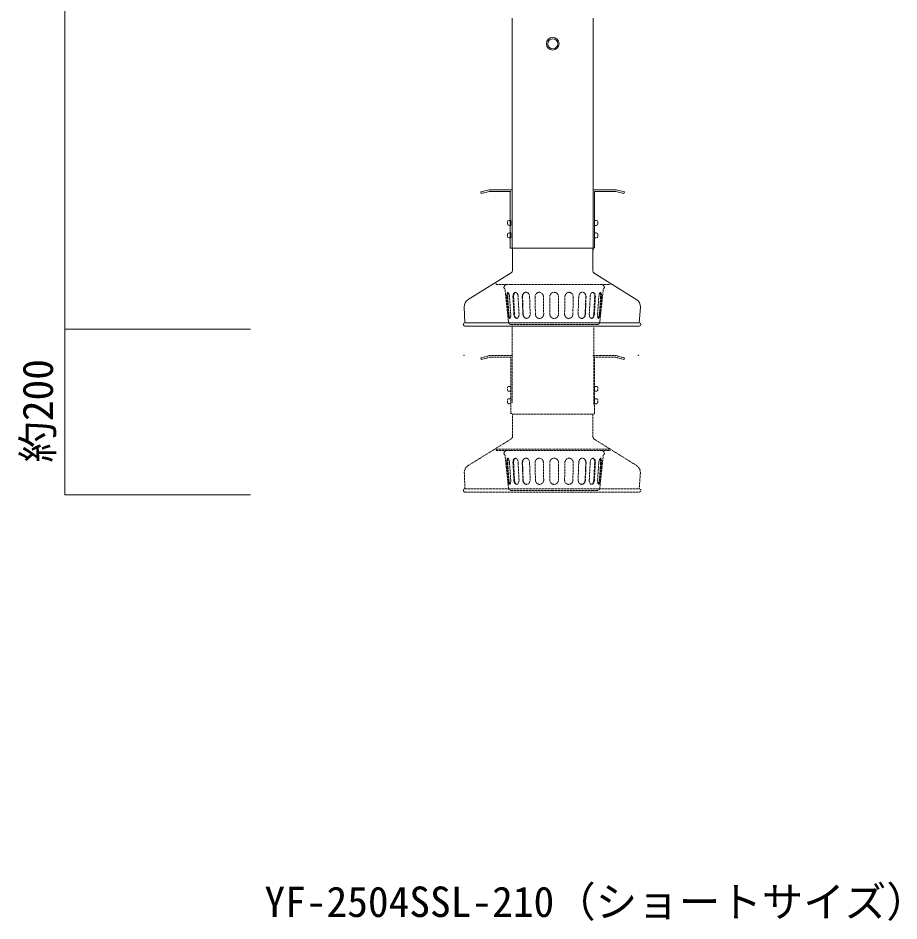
# Model space of a CAD drawing. Units: millimetres, scale not verified. Extents: x -3710 to 4533, y -3093 to 3424.
# Drawn here: x 1349 to 4533, y -3093 to 172 of the extents above; entities that cross this region are included whole.
import ezdxf
from ezdxf.enums import TextEntityAlignment as Align

# ---------------------------------------------------------------- set-up
doc = ezdxf.new("R2010")
doc.units = ezdxf.units.MM
doc.header["$LTSCALE"] = 3
doc.header["$PDMODE"] = 32
doc.header["$PDSIZE"] = 1.5
doc.linetypes.add('DASHED1', pattern=[1.8, 1.2, -0.6])
doc.layers.add('1-1_NOTE', color=7, linetype='Continuous', lineweight=9)
doc.styles.add('ＭＳ ゴシック', font='')
doc.styles.get('ＭＳ ゴシック').set_extended_font_data('MS Gothic')

msp = doc.modelspace()

# ---------------------------------------------------------------- linework, layer by layer
at = {"layer": '1-1_NOTE'}
for p, q in [((1518.217, 2027.68), (1518.217, -952.541)), ((3135.381, 171.367), (3135.381, -660.634)), ((3427.187, 171.801), (3427.187, -668.199)), ((3052.481, -454.541), (3023.244, -462.375)), ((3051.691, -448.541), (3135.691, -448.541)), ((3052.481, -454.541), (3129.691, -454.541)), ((3510.691, -448.541), (3426.691, -448.541)), ((3509.902, -454.541), (3432.691, -454.541)), ((3509.902, -454.541), (3539.139, -462.375)), ((3510.691, -448.541), (3540.691, -456.579)), ((3540.691, -456.579), (3539.139, -462.375)), ((3117.691, -571.541), (3117.691, -565.541)), ((3123.691, -559.541), (3129.691, -559.541)), ((3123.691, -577.541), (3129.691, -577.541)), ((3129.691, -559.541), (3129.691, -577.541)), ((3438.691, -559.541), (3432.691, -559.541)), ((3432.691, -559.541), (3432.691, -577.541)), ((3438.691, -577.541), (3432.691, -577.541)), ((3444.691, -571.541), (3444.691, -565.541)), ((3117.691, -616.541), (3117.691, -610.541)), ((3123.691, -604.541), (3129.691, -604.541)), ((3129.691, -604.541), (3129.691, -622.541)), ((3438.691, -604.541), (3432.691, -604.541)), ((3432.691, -604.541), (3432.691, -622.541)), ((3444.691, -616.541), (3444.691, -610.541)), ((3123.691, -622.541), (3129.691, -622.541)), ((3438.691, -622.541), (3432.691, -622.541)), ((3136.019, -660.138), (3427.019, -660.138)), ((3136.019, -741.116), (3136.019, -660.138)), ((3427.019, -742.154), (3427.019, -660.138)), ((3131.297, -749.609), (2976.461, -845.835)), ((3431.733, -750.643), (3585.65, -846.478)), ((2961.982, -872.771), (2964.26, -929.719)), ((3598.288, -873.322), (3594.26, -929.719)), ((3279.26, -929.719), (2964.26, -929.719)), ((3279.26, -941.719), (2964.26, -941.719)), ((3279.26, -929.719), (3594.26, -929.719)), ((3279.26, -941.719), (3594.26, -941.719)), ((1518.217, -952.541), (2188.595, -952.541)), ((1518.217, -952.541), (1518.217, -1551.343)), ((1518.217, -1551.343), (2188.595, -1551.343))]:
    msp.add_line(p, q, dxfattribs=at)
at = {"layer": '1-1_NOTE', "linetype": 'DASHED1'}
for p, q in [((3076.76, -791.719), (3076.76, -787.168)), ((3112.76, -791.719), (3076.76, -791.719)), ((3106.21, -804.306), (3109.268, -808.893)), ((3107.287, -796.431), (3112.76, -791.719)), ((3109.226, -808.897), (3121.76, -926.719)), ((3112.76, -791.719), (3460.76, -791.719)), ((3464.303, -808.816), (3451.76, -926.719)), ((3466.233, -796.431), (3460.76, -791.719)), ((3460.76, -791.719), (3489.361, -791.719)), ((3467.31, -804.306), (3464.252, -808.893)), ((3120.019, -898.481), (3115.634, -835.633)), ((3123.169, -898.481), (3118.784, -835.633)), ((3129.677, -897.805), (3125.291, -834.958)), ((3141.227, -898.617), (3137.94, -835.703)), ((3143.432, -898.617), (3140.145, -835.703)), ((3159.709, -897.649), (3156.421, -834.735)), ((3173.703, -898.645), (3171.513, -835.683)), ((3174.648, -898.33), (3172.458, -835.368)), ((3200.112, -897.441), (3197.923, -834.479)), ((3219.002, -898.476), (3217.912, -835.485)), ((3247.842, -834.963), (3248.932, -897.953)), ((3271.01, -835.219), (3271.01, -898.219)), ((3302.51, -835.219), (3302.51, -898.219)), ((3325.678, -834.963), (3324.588, -897.953)), ((3354.519, -898.476), (3355.609, -835.485)), ((3373.409, -897.441), (3375.598, -834.479)), ((3398.873, -898.33), (3401.062, -835.368)), ((3399.818, -898.645), (3402.007, -835.683)), ((3413.811, -897.649), (3417.099, -834.735)), ((3430.089, -898.617), (3433.376, -835.703)), ((3432.294, -898.617), (3435.581, -835.703)), ((3443.844, -897.805), (3448.229, -834.958)), ((3450.352, -898.481), (3454.737, -835.633)), ((3453.502, -898.481), (3457.887, -835.633)), ((3442.76, -935.719), (3130.76, -935.719)), ((3135.339, -939.651), (3135.339, -1220.314)), ((3430.214, -946.61), (3430.214, -1228.143)), ((3052.481, -1054.541), (3023.244, -1062.375)), ((3051.691, -1048.541), (3135.691, -1048.541)), ((3052.481, -1054.541), (3129.691, -1054.541)), ((3129.691, -1054.541), (3129.691, -1258.541)), ((3510.691, -1048.541), (3426.691, -1048.541)), ((3509.902, -1054.541), (3539.139, -1062.375)), ((3510.691, -1048.541), (3540.691, -1056.579)), ((3540.691, -1056.579), (3539.139, -1062.375)), ((3117.691, -1171.541), (3117.691, -1165.541)), ((3123.691, -1159.541), (3129.691, -1159.541)), ((3129.691, -1159.541), (3129.691, -1177.541)), ((3438.691, -1159.541), (3432.691, -1159.541)), ((3432.691, -1159.541), (3432.691, -1177.541)), ((3444.691, -1171.541), (3444.691, -1165.541)), ((3123.691, -1177.541), (3129.691, -1177.541)), ((3123.691, -1204.541), (3129.691, -1204.541)), ((3129.691, -1204.541), (3129.691, -1222.541)), ((3438.691, -1177.541), (3432.691, -1177.541)), ((3438.691, -1204.541), (3432.691, -1204.541)), ((3432.691, -1204.541), (3432.691, -1222.541)), ((3117.691, -1216.541), (3117.691, -1210.541)), ((3123.691, -1222.541), (3129.691, -1222.541)), ((3438.691, -1222.541), (3432.691, -1222.541)), ((3444.691, -1216.541), (3444.691, -1210.541)), ((3129.691, -1257.921), (3135.541, -1257.921)), ((3136.019, -1260.138), (3427.019, -1260.138)), ((3136.019, -1341.116), (3136.019, -1260.138)), ((3427.019, -1342.154), (3427.019, -1260.138)), ((3432.691, -1258.951), (3427.334, -1258.951)), ((3131.297, -1349.609), (2976.461, -1445.835)), ((3431.733, -1350.643), (3585.65, -1446.478)), ((3112.76, -1391.719), (3076.76, -1391.719)), ((3107.287, -1396.431), (3112.76, -1391.719)), ((3112.76, -1391.719), (3460.76, -1391.719)), ((3466.233, -1396.431), (3460.76, -1391.719)), ((3106.21, -1404.306), (3109.268, -1408.893)), ((3109.226, -1408.897), (3121.76, -1526.719)), ((3120.019, -1498.481), (3115.634, -1435.633)), ((3123.169, -1498.481), (3118.784, -1435.633)), ((3129.677, -1497.805), (3125.291, -1434.958)), ((3141.227, -1498.617), (3137.94, -1435.703)), ((3143.432, -1498.617), (3140.145, -1435.703)), ((3159.709, -1497.649), (3156.421, -1434.735)), ((3173.703, -1498.645), (3171.513, -1435.683)), ((3174.648, -1498.33), (3172.458, -1435.368)), ((3200.112, -1497.441), (3197.923, -1434.479)), ((3219.002, -1498.476), (3217.912, -1435.485)), ((3247.842, -1434.963), (3248.932, -1497.953)), ((3271.01, -1435.219), (3271.01, -1498.219)), ((3302.51, -1435.219), (3302.51, -1498.219)), ((3325.678, -1434.963), (3324.588, -1497.953)), ((3354.519, -1498.476), (3355.609, -1435.485)), ((3373.409, -1497.441), (3375.598, -1434.479)), ((3398.873, -1498.33), (3401.062, -1435.368)), ((3399.818, -1498.645), (3402.007, -1435.683)), ((3413.811, -1497.649), (3417.099, -1434.735)), ((3430.089, -1498.617), (3433.376, -1435.703)), ((3432.294, -1498.617), (3435.581, -1435.703)), ((3443.844, -1497.805), (3448.229, -1434.958)), ((3450.352, -1498.481), (3454.737, -1435.633)), ((3464.303, -1408.816), (3451.76, -1526.719)), ((3453.502, -1498.481), (3457.887, -1435.633)), ((3467.31, -1404.306), (3464.252, -1408.893)), ((2961.982, -1472.771), (2964.26, -1529.719)), ((3598.288, -1473.322), (3594.26, -1529.719)), ((3279.26, -1529.719), (2964.26, -1529.719)), ((3279.26, -1529.719), (3594.26, -1529.719)), ((3279.26, -1541.719), (2964.26, -1541.719)), ((3442.76, -1535.719), (3130.76, -1535.719)), ((3279.26, -1541.719), (3594.26, -1541.719))]:
    msp.add_line(p, q, dxfattribs=at)
at = {"layer": '1-1_NOTE'}
for points in [[(3051.691, -448.541), (3021.691, -456.579), (3023.244, -462.375)], [(3128.329, -455.485), (3128.329, -659.8), (3133.657, -659.8)], [(3432.691, -454.541), (3432.691, -658.951), (3427.334, -658.951)]]:
    msp.add_lwpolyline(points, dxfattribs=at)
at = {"layer": '1-1_NOTE', "linetype": 'DASHED1'}
for points in [[(3051.691, -1048.541), (3021.691, -1056.579), (3023.244, -1062.375)], [(3509.902, -1054.541), (3432.691, -1054.541), (3432.691, -1258.116)], [(3076.76, -1391.719), (3076.76, -1387.168), (3486.311, -1387.168)], [(3460.76, -1391.719), (3489.361, -1391.719), (3489.361, -1388.992)]]:
    msp.add_lwpolyline(points, dxfattribs=at)
at = {"layer": '1-1_NOTE'}
for centre, radius in [((3281.593, 79.389), 23), ((3281.803, 79.351), 18)]:
    msp.add_circle(centre, radius, dxfattribs=at)
for centre, radius, start, end in [((3123.691, -565.541), 6, 90, 180), ((3123.691, -571.541), 6, 180, 270), ((3438.691, -565.541), 6, 0, 90), ((3438.691, -571.541), 6, 270, 0), ((3123.691, -610.541), 6, 90, 180), ((3123.691, -616.541), 6, 180, 270), ((3438.691, -610.541), 6, 0, 90), ((3438.691, -616.541), 6, 270, 0), ((3126.019, -741.116), 10, 301.85967, 0), ((3437.019, -742.154), 10, 180, 238.09189), ((2991.958, -871.572), 30, 120.34399, 182.29061), ((3568.365, -871.184), 30, 355.91438, 59.12337), ((2964.26, -935.719), 6, 90, 270), ((3594.26, -935.719), 6, 270, 90)]:
    msp.add_arc(centre, radius, start, end, dxfattribs=at)
at = {"layer": '1-1_NOTE', "linetype": 'DASHED1'}
for centre, radius, start, end in [((3111.202, -800.978), 6, 130.73247, 213.69007), ((3462.317, -800.978), 6, 326.30993, 49.26753), ((3286.76, -835.219), 15.75, 0, 180), ((3286.76, -898.219), 15.75, 180, 0), ((3130.76, -926.719), 9, 180, 270), ((3442.76, -926.719), 9, 270, 0), ((3123.691, -1165.541), 6, 90, 180), ((3123.691, -1171.541), 6, 180, 270), ((3438.691, -1165.541), 6, 0, 90), ((3438.691, -1171.541), 6, 270, 0), ((3123.691, -1210.541), 6, 90, 180), ((3438.691, -1210.541), 6, 0, 90), ((3123.691, -1216.541), 6, 180, 270), ((3438.691, -1216.541), 6, 270, 0), ((3126.019, -1341.116), 10, 301.85967, 0), ((3437.019, -1342.154), 10, 180, 238.09189), ((3111.202, -1400.978), 6, 130.73247, 213.69007), ((3462.317, -1400.978), 6, 326.30993, 49.26753), ((3286.76, -1435.219), 15.75, 0, 180), ((2991.958, -1471.572), 30, 120.34399, 182.29061), ((3568.365, -1471.184), 30, 355.91438, 59.12337), ((3286.76, -1498.219), 15.75, 180, 0), ((2964.26, -1535.719), 6, 90, 270), ((3130.76, -1526.719), 9, 180, 270), ((3442.76, -1526.719), 9, 270, 0), ((3594.26, -1535.719), 6, 270, 90)]:
    msp.add_arc(centre, radius, start, end, dxfattribs=at)
for centre, major_axis, ratio, start_param, end_param in [((3120.454, -835.296), (-1.099, 15.712), 0.3, 4.71238898, 7.85398163), ((3123.604, -835.296), (-1.099, 15.712), 0.3, 0.31807841, 1.57079633), ((3147.171, -835.219), (-0.824, 15.728), 0.6, 4.71238898, 7.85398163), ((3149.376, -835.219), (-0.824, 15.728), 0.6, 0.08539564, 1.57079633), ((3184.236, -835.239), (-0.55, 15.74), 0.8, 0.19277883, 1.57079633), ((3185.181, -834.924), (-0.55, 15.74), 0.8, 4.71238898, 7.85398163), ((3232.872, -835.224), (-0.275, 15.748), 0.95, 4.71238898, 7.85398163), ((3340.648, -835.224), (0.275, 15.748), 0.95, 4.71238898, 7.85398163), ((3388.339, -834.924), (0.55, 15.74), 0.8, 4.71238898, 7.85398163), ((3389.284, -835.239), (0.55, 15.74), 0.8, 4.71238898, 6.09040648), ((3426.349, -835.219), (0.824, 15.728), 0.6, 4.71238898, 7.85398163), ((3424.144, -835.219), (0.824, 15.728), 0.6, 4.71238898, 6.19778966), ((3453.067, -835.296), (1.099, 15.712), 0.3, 4.71238898, 7.85398163), ((3449.917, -835.296), (1.099, 15.712), 0.3, 4.71238898, 5.9651069), ((3124.848, -898.143), (1.099, -15.712), 0.3, 4.71238898, 7.85398163), ((3127.998, -898.143), (1.099, -15.712), 0.3, 4.71238898, 5.92315697), ((3150.468, -898.133), (0.824, -15.728), 0.6, 4.71238898, 7.85398163), ((3152.673, -898.133), (0.824, -15.728), 0.6, 4.71238898, 6.13492104), ((3186.435, -898.2), (0.55, -15.74), 0.8, 4.71238898, 6.55389338), ((3187.38, -897.885), (0.55, -15.74), 0.8, 4.71238898, 7.85398163), ((3233.972, -898.215), (0.275, -15.748), 0.95, 4.71238898, 7.85398163), ((3339.549, -898.215), (-0.275, -15.748), 0.95, 4.71238898, 7.85398163), ((3386.141, -897.885), (-0.55, -15.74), 0.8, 4.71238898, 7.85398163), ((3387.086, -898.2), (-0.55, -15.74), 0.8, 6.01247724, 7.85398163), ((3423.052, -898.133), (-0.824, -15.728), 0.6, 4.71238898, 7.85398163), ((3420.847, -898.133), (-0.824, -15.728), 0.6, 0.14826426, 1.57079633), ((3448.672, -898.143), (-1.099, -15.712), 0.3, 4.71238898, 7.85398163), ((3445.522, -898.143), (-1.099, -15.712), 0.3, 0.36002834, 1.57079633), ((3120.454, -1435.296), (-1.099, 15.712), 0.3, 4.71238898, 7.85398163), ((3123.604, -1435.296), (-1.099, 15.712), 0.3, 0.31807841, 1.57079633), ((3147.171, -1435.219), (-0.824, 15.728), 0.6, 4.71238898, 7.85398163), ((3149.376, -1435.219), (-0.824, 15.728), 0.6, 0.08539564, 1.57079633), ((3184.236, -1435.239), (-0.55, 15.74), 0.8, 0.19277883, 1.57079633), ((3185.181, -1434.924), (-0.55, 15.74), 0.8, 4.71238898, 7.85398163), ((3232.872, -1435.224), (-0.275, 15.748), 0.95, 4.71238898, 7.85398163), ((3340.648, -1435.224), (0.275, 15.748), 0.95, 4.71238898, 7.85398163), ((3388.339, -1434.924), (0.55, 15.74), 0.8, 4.71238898, 7.85398163), ((3389.284, -1435.239), (0.55, 15.74), 0.8, 4.71238898, 6.09040648), ((3426.349, -1435.219), (0.824, 15.728), 0.6, 4.71238898, 7.85398163), ((3424.144, -1435.219), (0.824, 15.728), 0.6, 4.71238898, 6.19778966), ((3453.067, -1435.296), (1.099, 15.712), 0.3, 4.71238898, 7.85398163), ((3449.917, -1435.296), (1.099, 15.712), 0.3, 4.71238898, 5.9651069), ((3124.848, -1498.143), (1.099, -15.712), 0.3, 4.71238898, 7.85398163), ((3127.998, -1498.143), (1.099, -15.712), 0.3, 4.71238898, 5.92315697), ((3150.468, -1498.133), (0.824, -15.728), 0.6, 4.71238898, 7.85398163), ((3152.673, -1498.133), (0.824, -15.728), 0.6, 4.71238898, 6.13492104), ((3186.435, -1498.2), (0.55, -15.74), 0.8, 4.71238898, 6.55389338), ((3187.38, -1497.885), (0.55, -15.74), 0.8, 4.71238898, 7.85398163), ((3233.972, -1498.215), (0.275, -15.748), 0.95, 4.71238898, 7.85398163), ((3339.549, -1498.215), (-0.275, -15.748), 0.95, 4.71238898, 7.85398163), ((3386.141, -1497.885), (-0.55, -15.74), 0.8, 4.71238898, 7.85398163), ((3387.086, -1498.2), (-0.55, -15.74), 0.8, 6.01247724, 7.85398163), ((3423.052, -1498.133), (-0.824, -15.728), 0.6, 4.71238898, 7.85398163), ((3420.847, -1498.133), (-0.824, -15.728), 0.6, 0.14826426, 1.57079633), ((3448.672, -1498.143), (-1.099, -15.712), 0.3, 4.71238898, 7.85398163), ((3445.522, -1498.143), (-1.099, -15.712), 0.3, 0.36002834, 1.57079633)]:
    msp.add_ellipse(centre, major_axis=major_axis, ratio=ratio, start_param=start_param, end_param=end_param, dxfattribs=at)
at = {"layer": '1-1_NOTE'}
for p in [(1518.217, -952.541), (2961.26, -1047.023), (3591.26, -1047.023), (1518.217, -1551.343)]:
    msp.add_point(p, dxfattribs=at)

# ---------------------------------------------------------------- texts
at = {"layer": '1-1_NOTE', "color": 3, "style": 'ＭＳ ゴシック'}
msp.add_text('約200', height=110, rotation=90, dxfattribs=at).set_placement((1508.06, -1435.451), align=Align.BOTTOM_LEFT)
msp.add_text('YF-2504SSL-210（ショートサイズ）', height=110, dxfattribs=at).set_placement((2239.382, -3111.397), align=Align.BOTTOM_LEFT)

doc.saveas('drawing.dxf')
